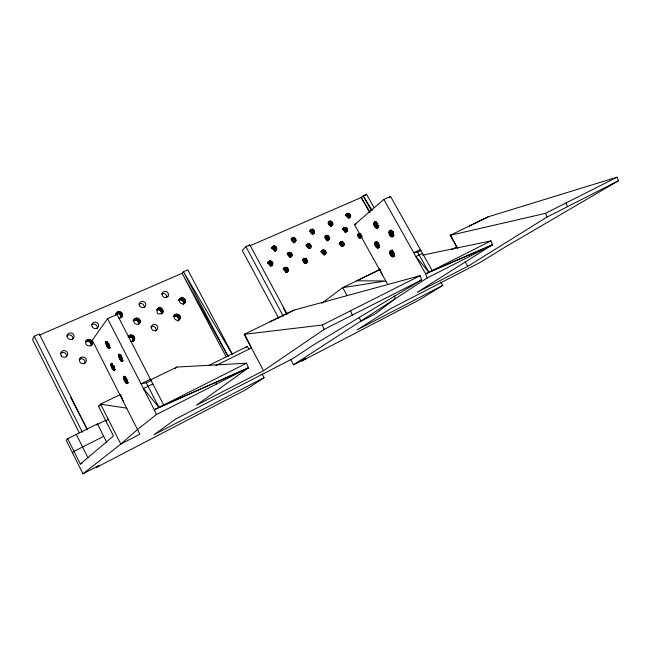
<?xml version="1.0" encoding="UTF-8"?>
<svg xmlns="http://www.w3.org/2000/svg" width="651" height="651" viewBox="0 0 651 651"><rect width="100%" height="100%" fill="white"/><g stroke="black" fill="none" stroke-linecap="round" stroke-linejoin="round"><path stroke-width="0.98" d="M373.755 223.993L374.699 222.129C377.165 222.308 378.874 226.019 377.466 228.037L375.456 227.614L373.861 224.766L373.755 223.993L376.213 222.87M374.691 243.783L375.627 241.993C378.028 242.237 379.753 245.85 378.361 247.836L376.368 247.356L374.797 244.54L374.691 243.783L377.116 242.644M391.3 230.129L389.51 230.893L389.949 230.69C392.455 230.869 394.254 234.661 392.765 236.704L392.325 236.899C389.819 236.695 388.037 232.936 389.51 230.893L391.161 230.129M392.032 250.187L390.266 250.96L390.698 250.781C393.139 251.017 394.962 254.704 393.473 256.722C390.283 257.536 387.744 250.7 391.894 250.187M345.681 215.066L347.089 213.74C345.095 215.684 348.814 219.249 350.482 216.848C351.809 214 347.211 211.811 345.836 214.871M344.135 244.768C341.108 234.905 337.015 250.472 344.135 244.768L342.239 246.355M342.402 229.128L343.818 227.834C341.799 229.795 345.559 233.4 347.235 230.959C348.578 228.094 343.98 225.897 342.564 228.932M329.406 238.6C326.403 228.704 322.188 244.296 329.406 238.6L326.957 240.756L329.463 238.046L327.014 240.203L329.373 237.46L326.924 239.625L325.362 237.859L327.803 235.686L325.882 238.152L328.332 235.979L326.338 238.567L328.788 236.394L326.688 239.072L329.137 236.899L326.924 239.625M332.816 224.278C329.829 214.488 325.663 229.86 332.816 224.278L330.366 226.499L332.873 223.724L330.423 225.954L332.783 223.155L330.326 225.384L328.234 223.464L330.675 221.226L328.43 222.902M324.19 255.094C328.722 253.288 323.441 247.25 321.041 251.522M314.555 232.374C311.56 222.439 307.231 238.071 314.555 232.374L312.773 234.026M307.37 261.678C304.334 251.522 299.908 267.618 307.37 261.678L305.596 263.224M307.296 244.223C305.148 246.265 309.07 249.96 310.804 247.413C312.244 244.532 307.549 242.221 306.116 245.305M290.305 257.454C294.724 255.697 289.768 249.414 287.205 253.8M295.904 240.65C292.901 230.568 288.401 246.46 295.904 240.65L294.179 242.286M286.562 272.427C291.038 270.523 285.748 264.501 283.331 268.765M275.039 251.164C279.474 249.195 274.161 243.181 271.825 247.518M268.936 261.442C266.65 263.557 270.743 267.358 272.541 264.705C274.12 261.637 268.993 259.334 267.659 262.711M179.709 298.996C177.275 302.601 183.964 306.173 185.38 301.934C186.503 297.58 179.912 296.262 178.52 300.331M178.097 320.935C180.034 318.095 175.851 314.441 173.28 316.703C175.013 311.268 183.216 315.621 179.375 319.633C176.445 322.229 172.002 317.346 175.054 314.775M185.047 302.642L183.232 304.627C185.136 301.804 181.002 298.215 178.447 300.428L180.229 298.41M163.035 312.008C159.186 298.028 151.764 320.471 163.035 312.008L161.334 313.961C162.213 311.406 159.21 308.867 156.81 309.998L158.478 308.021M134.773 318.746L133.227 320.683C135.563 318.648 139.583 321.301 138.517 324.255L140.095 322.343C141.381 317.948 134.521 316.435 133.186 320.642M128.255 337.112C130.729 335.9 133.805 338.528 132.885 341.148L130.273 341.238M133.04 341.287C137.939 338.007 130.281 331.709 128.133 337.08M115.569 314.295C117.929 312.268 121.973 314.921 120.907 317.891L122.38 315.93C124.04 311.015 114.983 310.022 115.976 315.296M86.843 340.18L85.566 342.027C87.975 339.903 92.222 342.589 91.042 345.673C96.128 341.637 87.283 336.25 85.403 342.044M138.679 324.344L140.095 322.343M70.666 397.411L87.405 429.733L39.304 334.036L34.21 336.241L32.55 339.57L79.332 432.899M134.22 319.348C131.876 322.684 137.499 326.452 139.729 323.075M121.021 317.973L122.38 315.93M91.091 345.827L92.361 343.85M86.249 340.807C83.727 344.298 89.651 348.13 91.962 344.615M271.866 247.73L273.925 245.988L271.719 248.161L275.096 246.151L273.428 248.625L274.576 250.741L276.789 248.576L275.072 250.627M267.895 262.687L269.945 260.986L267.756 263.094L271.125 261.149L269.473 263.557L270.621 265.689L272.834 263.598L271.125 265.6M86.306 341.572L87.584 339.716M87.144 341.319L88.43 339.464M88.031 341.287L89.325 339.431M88.91 341.474L90.204 339.627M89.708 341.865L91.01 340.017M293.666 242.262L295.88 239.495L293.577 241.676L295.644 238.925L293.349 241.114L295.285 238.404L292.991 240.601L294.822 237.989L292.527 240.178L291.42 239.723L294.285 237.688L292.527 240.178L293.666 242.262L295.961 240.081L293.601 242.831M90.383 342.442L91.685 340.595M163.694 404.995L117.082 314.474L107.57 318.656L92.271 340.229L139.859 434.233L120.809 444.088L82.946 473.822L66.207 440.263L67.704 438.693L97.455 423.931L106.862 442.582M90.871 343.167L92.182 341.327M80.578 357.79L79.332 359.539L81.334 357.326A3.475 3.336 13.8 0 1 86.331 360.345A3.475 3.336 13.8 0 1 81.456 363.38A3.475 3.336 13.8 0 1 80.578 357.79L81.334 357.326M91.164 343.98L92.475 342.149M91.221 344.835L92.532 343.004M287.628 254.419L290.484 252.45L288.743 254.875L287.628 254.419L289.907 252.295L287.766 253.89M115.487 314.238L117.009 312.309M116.277 313.863L117.725 311.878M117.09 313.627L118.539 311.634M117.945 313.603L119.402 311.617M310.022 231.512L312.952 229.453L311.105 231.968L310.022 231.512L312.382 229.29L310.193 230.95M118.791 313.798L120.256 311.813M119.564 314.189L121.029 312.203M283.771 269.343L286.635 267.439L284.894 269.799L283.771 269.343L286.049 267.284L283.193 269.343M120.223 314.759L121.688 312.781M120.704 315.466L122.176 313.489M120.996 316.256L122.469 314.287M121.062 317.086L122.534 315.117M306.466 245.948L309.396 243.954L307.557 246.404L306.466 245.948L308.826 243.8L306.629 245.411M328.234 223.464L331.229 221.389L329.3 223.92L331.741 221.682L329.748 224.326L332.197 222.097L330.098 224.831L332.547 222.601L330.326 225.384M302.813 260.62L305.742 258.691L303.919 261.075L302.813 260.62L305.173 258.537L302.975 260.099M274.576 250.741L276.708 247.982L274.486 250.147L276.472 247.404L274.258 249.569L276.114 246.884L273.9 249.048L275.642 246.452L273.428 248.625L272.305 248.169L274.51 245.988L271.719 248.161M360.117 238.185L361.72 237.086C358.839 240.61 355.584 232.456 360.312 233.733L358.237 236.175L357.733 235.882L360.312 233.733L357.969 235.231M346.031 215.603L349.082 213.512L347.081 216.059L346.031 215.603L348.537 213.349L346.259 215.033M270.621 265.689L272.753 262.988L270.539 265.087L272.517 262.41L270.311 264.501L272.151 261.881L269.945 263.98L271.679 261.45L269.473 263.557L268.342 263.094L270.539 260.994L267.756 263.094M321.334 252.14L324.328 250.187L322.416 252.596L321.334 252.14L323.767 250.033L321.521 251.611M133.927 320.243L135.473 318.306M134.724 320.007L136.279 318.07M135.571 319.983L137.133 318.046M322.253 250.464C320.382 252.295 323.368 255.753 325.419 254.053M342.768 229.624L345.827 227.59L343.834 230.072L342.768 229.624L345.282 227.427L342.996 229.071M136.409 320.178L137.971 318.233M137.182 320.552L138.753 318.624M137.833 321.122L139.404 319.193M138.313 321.822L139.892 319.893M138.606 322.611L140.185 320.691M312.236 234.018L314.523 231.235L312.146 233.44L312.236 234.018L314.612 231.821L312.789 233.888M348.098 217.499L350.393 214.708L347.87 216.954L348.098 217.499L350.62 215.253L348.195 218.061M138.671 323.449L140.25 321.529M284.471 267.74C282.469 269.628 285.586 273.192 287.709 271.41L286.416 272.484M339.464 243.84L342.532 241.863L340.538 244.288L339.464 243.84L341.978 241.708L339.684 243.303M128.768 336.494L129.785 335.265M129.069 336.86L130.599 335.013M288.344 252.734C286.359 254.606 289.483 258.138 291.575 256.372M129.923 336.836L131.461 334.988M130.77 337.023L132.308 335.175M131.543 337.413L133.089 335.566M308.696 248.479L310.983 245.752L308.607 247.901L308.696 248.479L311.072 246.347L309.241 248.373M360.288 234.661L358.685 236.573L359.36 238.193L361.948 236.053L359.97 238.063M132.202 337.983L133.748 336.144M156.688 309.762L157.794 308.444M132.682 338.699L134.228 336.86M360.711 235.092L359.035 237.07L360.971 235.467M157.591 309.77L159.267 307.793M132.967 339.496L134.521 337.666M158.421 309.746L160.097 307.768M133.04 340.335L134.594 338.512M159.235 309.933L160.927 307.964M134.44 339.334L132.885 341.148L134.073 340.074M160 310.315L161.692 308.338M305.059 263.175L307.345 260.506L304.969 262.581L305.059 263.175L307.435 261.1L305.604 263.085M160.634 310.877L162.335 308.908M161.114 311.569L162.815 309.599M161.407 312.342L163.1 310.381M161.481 313.155L163.181 311.202M161.554 314.026L162.685 312.724M361.028 235.605L359.262 237.623L361.207 236.02M323.555 254.663L325.915 251.986L323.466 254.077L323.555 254.663L326.005 252.572L324.125 254.557M344.949 232.098L347.382 229.347L344.859 231.528L344.949 232.098L347.471 229.917L345.543 231.959M179.106 300.013L180.897 297.995M179.871 299.785L181.662 297.776M180.677 299.769L182.475 297.759M181.483 299.965L183.281 297.946M182.231 300.339L184.038 298.329M182.858 300.892L184.672 298.882M341.661 246.33L344.086 243.637L341.572 245.752L341.661 246.33L344.184 244.215L342.255 246.216M183.322 301.584L185.136 299.582M183.615 302.349L185.429 300.347M183.696 303.146L185.511 301.153M183.566 303.927L185.38 301.934M173.955 316.28L175.721 314.352M174.72 316.044L176.502 314.116M359.36 238.193L361.232 236.158M175.542 316.02L177.324 314.091M348.79 217.906L350.718 215.823L348.822 217.499M122.006 316.663L119.922 317.94L118.197 317.778M176.34 316.223L178.13 314.295M177.088 316.606L178.879 314.677M177.723 317.159L179.521 315.239M178.203 317.851L180.001 315.93M287.278 314.36L249.854 244.906L245.891 246.623L242.294 250.456L278.718 318.258M178.488 318.624L180.286 316.712M178.569 319.438L180.368 317.525M178.439 320.227L180.237 318.323M248.82 245.997L249.854 244.906M178.179 320.894L179.896 319.039M67.704 438.693L80.358 464.041L113.477 435.975L98.488 406.346L100.588 404.149L119.515 394.945M271.646 247.722L272.924 246.428C270.906 248.3 274.038 251.831 276.146 250.09L274.909 251.245M271.736 247.762L273.387 246.135L272.053 247.372M272.883 248.324L275.096 246.151M275.056 250.773L276.724 249.154M275.397 250.749L276.504 249.667L275.17 250.765M97.455 423.931L96.421 424.932L105.478 420.432M291.469 238.762L292.608 237.664L291.241 238.901M291.428 239.169L293.137 237.517L291.03 239.275M291.42 239.723L293.707 237.525L291.567 239.169M267.943 262.548L269.4 261.141L268.074 262.345M291.99 239.885L294.285 237.688M268.928 263.256L271.125 261.149M294.537 242.245L295.692 241.155L294.301 242.27M294.203 242.652L295.351 241.57L294.04 242.742M72.464 452.811L74.019 451.346L103.721 436.349M105.967 421.132L108.147 419.073M270.556 266.267L272.761 264.184M271.068 266.096L272.541 264.705L271.215 265.746M310.128 230.527L311.308 229.421L309.909 230.674M310.055 230.942L311.829 229.282L310.389 230.462M310.584 231.666L312.952 229.453M287.661 253.499L288.8 252.442L287.433 253.654M287.62 253.882L289.329 252.287L287.221 253.996M288.198 254.582L290.484 252.45M313.164 233.978L314.352 232.871L312.903 234.01M292.112 255.444L289.817 257.552L289.801 256.388L288.743 254.875L291.03 252.751L289.207 255.298L291.493 253.174L289.565 255.819L291.86 253.695L289.801 256.388L292.096 254.272L289.882 256.982L292.177 254.866L289.817 257.552L291.9 255.957M328.397 222.471L329.618 221.356L328.185 222.609M328.291 222.894L330.122 221.218L328.649 222.406M328.779 223.627L331.229 221.389M306.556 245.012L307.736 243.938L306.336 245.158M306.491 245.411L308.265 243.791L306.1 245.517M307.028 246.111L309.396 243.954M283.795 268.464L284.926 267.439L283.559 268.619M283.763 268.822L285.472 267.284L283.356 268.944M330.789 226.434L332.628 224.766L330.366 226.499M365.081 195.642L366.57 194.291L374.016 207.604M284.349 269.498L286.635 267.439M175.257 368.409L176.942 367.05L246.558 363.209L248.47 367.815L196.39 405.231L263.533 370.712L324.125 329.406L421.71 279.865L420.066 275.715L294.097 310.096L269.97 321.822M346.251 214.594L347.504 213.471L346.047 214.732M346.12 215.025L348 213.333L345.754 215.131M309.225 248.511L311.007 246.908M309.616 248.487L310.804 247.413L309.355 248.503M346.568 215.766L349.082 213.512M324.963 236.744L326.184 235.662M325.476 236.606L326.688 235.516L325.215 236.679M325.419 237.159L327.241 235.524L325.004 237.151M288.271 270.458L285.976 272.5L285.96 271.321L284.894 269.799L287.181 267.74L285.366 270.222L287.652 268.163L285.732 270.743L288.019 268.692L285.96 271.321L288.255 269.27L286.049 271.923L288.336 269.872L285.976 272.5L288.059 270.979L286.334 272.509M349.408 217.483L350.669 216.36M349.221 217.963L350.482 216.848L348.92 218.02M302.894 259.733L304.074 258.683M302.837 260.099L304.603 258.537L303.163 259.651M303.382 260.774L305.742 258.691M327.372 240.715L329.211 239.096L326.957 240.756M342.987 228.656L344.241 227.557L342.776 228.794M342.857 229.062L344.737 227.419L342.483 229.168M343.321 229.779L345.827 227.59M305.978 263.224L307.166 262.19L305.718 263.224M321.48 251.229L322.693 250.179L321.26 251.376M321.382 251.611L323.213 250.033L321 251.725M321.895 252.295L324.328 250.187M345.535 232.098L347.422 230.462M345.974 232.041L347.235 230.959L345.681 232.081M387.744 284.479L354.559 224.693L383.838 199.442L390.543 196.48L432.199 270.556M330.879 226.377L332.303 225.165M389.029 197.774L390.543 196.48M324.108 254.704L325.948 253.133M324.524 254.687L325.744 253.638L324.247 254.696M339.244 243.197L340.921 241.846L339.456 243.051M339.545 243.303L341.425 241.7L339.171 243.409M340.017 243.995L342.532 241.863M342.678 246.322L343.94 245.272L342.385 246.347M357.448 234.783L358.734 233.709M357.944 234.645L359.23 233.563L357.7 234.71M357.83 235.19L359.767 233.579L357.432 235.182M360.174 234.563L358.237 236.175L358.685 236.573L361.272 234.433M327.469 240.675L328.885 239.503M359.962 238.201L361.907 236.598M360.426 238.16L361.72 237.086M152.83 383.903L143.432 388.517L158.934 407.396L248.47 367.815L156.378 414.565L137.695 429.351L120.809 444.088L100.588 404.149L126.912 408.201M245.329 348.016L247.445 346.365L248.869 349.05M321.7 303.317L342.727 287.636L379.899 269.53M324.808 237.705L327.803 235.686M262.15 374.073L264.054 377.653L245.85 389.705L96.6 467.328L99.042 465.457L82.946 473.822M422.548 255.143L490.96 240.886L492.465 244.792L427.211 277.961L293.536 364.82L290.712 359.555M393.473 252.97L390.413 254.915L394.473 252.97M393.888 253.711L390.877 255.623L394.124 254.061M422.499 253.32L415.899 256.575L428.854 272.24L492.465 244.792L417.283 292.283L467.76 266.316L546.954 217.1L618.45 180.758L617.115 177.178L488.266 216.791L469.428 225.962L469.892 225.734M393.171 252.181L390.047 254.142L393.294 252.58M378.443 244.198L375.391 246.094L378.622 244.581M393.961 254.622L391.406 256.209L393.839 255.037M393.546 232.537L389.664 234.946L393.774 233.025M393.188 233.766L390.128 235.654L393.424 234.116M379.273 244.654L375.847 246.786L379.077 245.272M440.76 281.94L442.729 285.447L418.91 300.103L301.722 361.077L305.994 358.335L293.536 364.82M378.923 242.945L375.033 245.329L378.264 243.816M126.286 379.891L124.544 380.949C133.162 391.78 120.036 366.106 124.544 380.949L127.279 379.639M393.253 231.732L389.29 234.157L392.586 232.619M377.556 224.465L374.471 226.345L377.743 224.847M127.62 380.249L125.033 381.828L126.855 380.949M378.906 245.809L376.368 247.356L379.59 245.842M377.531 225.458L374.927 227.036L378.198 225.547M393.261 234.669L390.673 236.24L393.139 235.084M393.009 251.4L389.803 253.337L393.058 251.782M126.506 378.581L124.113 380.021L126.847 378.711M377.255 223.675L374.105 225.563L378.19 223.7M394.612 255.55L391.967 256.632L394.514 255.111M114.397 366.472L111.826 368.01C120.142 378.5 107.325 353.379 111.826 368.01L114.519 366.741M127.27 381.559L125.545 382.585L127.368 381.706M122.038 357.521L119.621 358.953C128.312 369.719 115.032 343.752 119.621 358.953L122.152 357.781M114.006 367.848L112.297 368.865L114.096 368.018M377.971 242.652L374.797 244.54L378.028 243.026M122.51 358.416L120.118 359.84L122.648 358.66M378.89 225.571L375.456 227.614L378.719 226.117M392.293 231.422L389.046 233.343L393.163 231.43M113.998 365.561L111.394 367.099L113.201 366.253M121.615 356.577L119.182 358.009L121.713 356.838M126.188 377.67L123.763 379.094L125.586 378.223M618.45 180.758L505.086 247.111L480.088 262.475L390.641 308.664L357.082 329.886L442.729 285.447M109.425 344.729L106.813 346.251C115.194 356.683 102.231 331.278 106.813 346.251L108.644 345.421M114.495 368.604L112.794 369.597L114.592 368.751M377.084 222.886L373.861 224.766L377.132 223.277M379.533 246.713L376.913 247.771L379.443 246.29M122.388 359.58L120.638 360.597L122.323 359.808M393.92 235.589L391.243 236.663L393.814 235.157M109.026 346.112L107.293 347.113L110.035 345.86M108.782 343.94L106.382 345.331L109.124 344.078M112.81 365.17L111.052 366.188L112.851 365.341M127.783 382.446L126.05 383.17L127.767 382.178M121.298 355.649L118.832 357.065L121.363 355.894M109.523 346.869L107.789 347.854L109.62 347.016M378.662 226.971L376.009 228.021L378.573 226.564M108.457 343.028L106.023 344.395L108.774 343.15M114.991 369.467L113.274 370.167L114.983 369.207M122.909 360.459L121.143 361.183L122.893 360.198M110.027 347.715L108.278 348.415L110.011 347.471M264.054 377.653L154.01 434.705L175.941 418.87L293.023 358.465L312.7 345.437L421.71 279.865L419.749 280.394M80.358 464.041L82.067 463.162M246.558 363.209L154.311 409.723L156.378 414.565M263.533 370.712L244.215 334.345L322.335 324.995L420.066 275.715M490.96 240.886L425.608 273.884L427.211 277.961M457.751 248.69L450.167 235.336L545.522 213.333L617.115 177.178M451.314 249.626L456.75 246.924L450.63 235.117L451.916 238.412M215.896 365.577L251.432 347.943L244.564 334.175L246.127 337.95M208.45 365.642L247.445 346.365M150.438 379.24L141.015 383.813L146.312 382.837L151.081 380.518M420.367 249.512L413.743 252.734L417.592 252.189L420.945 250.554M98.488 406.346L100.287 405.475M450.167 235.336L488.266 216.791M150.121 380.062L176.942 367.05M244.215 334.345L294.097 310.096M380.135 269.433L356.748 280.809L385.807 280.98L342.727 287.636L347.089 295.578M394.148 256.087L392.529 256.868L394.278 256.095M126.05 383.17L127.873 382.292M128.32 382.674L126.497 383.553L128.231 382.78M391.967 256.632L394.408 255.461M392.187 250.725L389.754 251.896L392.52 250.847M389.705 252.572L392.952 251.017M125.236 376.636L123.405 377.507L125.252 376.783M123.519 378.239L125.35 377.368M392.382 250.179L389.941 251.343L392.651 250.244M377.946 248.023L379.557 247.258M113.274 370.167L115.081 369.32M376.913 247.771L379.33 246.631M379.061 247.234L377.45 247.998L379.183 247.242M391.243 236.663L393.709 235.507M393.448 236.11L391.804 236.883L393.578 236.118M112.493 363.771L110.686 364.609L112.517 363.917M110.808 365.341L112.615 364.495M121.143 361.183L122.827 360.394M376.522 241.806L374.903 242.563L376.701 241.855M377.149 241.977L374.732 243.108L377.482 242.099M118.58 356.187L121.119 355.007M390.836 230.527L389.184 231.292L391.015 230.576M391.463 230.714L388.989 231.862L391.796 230.845M388.948 232.562L392.236 231.024M120.15 354.649L118.466 355.43L120.345 354.714M376.009 228.021L378.459 226.898M378.182 227.484L376.547 228.232L378.312 227.484M108.278 348.415L110.109 347.577M375.92 221.584L374.284 222.333L376.066 221.592M375.611 221.983L373.975 222.732L375.798 222.04M376.254 222.178L373.796 223.293L376.587 222.316M107.488 341.368L105.657 342.198L107.488 341.482M107.488 341.946L105.649 342.776L107.513 342.092M105.779 343.533L107.61 342.695M354.559 224.693L356.146 223.977M248.47 367.815L154.311 409.723L107.57 318.656M250.155 245.736L361.24 197.497L363.144 195.78L366.57 194.291M378.141 270.393L378.573 270.206M492.465 244.792L425.608 273.884L383.838 199.442M39.508 335.062L182.117 273.298L183.444 271.703L187.765 269.831L232.383 354.323M372.152 210.403L363.144 195.78L371.493 210.729M370.069 212.291L361.24 197.497L369.654 212.568M232.261 354.404L183.444 271.703L228.143 356.455M283.429 308.305L286.44 313.603M465.253 261.905L467.76 266.316M417.592 252.189L428.854 272.24M394.05 295.839L395.507 298.459L375.041 314.018L361.126 321.179L359.189 317.647M228.086 356.471L182.117 273.298L226.1 356.756M245.891 246.623L283.356 316.272M146.312 382.837L158.934 407.396M34.21 336.241L82.376 432.231M76.289 434.429L88.015 457.84M379.435 268.627L382.479 274.982M120.443 394.4L123.218 400.943M215.733 382.381L216.441 384.074M322.335 324.995L324.125 329.406M350.531 310.779L352.281 315.117M469.086 254.964L469.64 256.396M545.522 213.333L546.954 217.1M566.044 202.974L567.444 206.684M161.472 294.097A3.231 2.995 35.3 0 1 166.623 297.621M66.597 336.201A3.458 3.279 13 0 1 72.717 339.244M91.71 324.784A3.393 3.206 20.1 0 1 97.137 328.421M138.818 304.066A3.279 3.068 31.4 0 1 144.066 307.622M150.715 326.997A3.279 3.092 35.4 0 1 155.613 331.278M80.081 359.075A3.45 3.32 13.1 0 1 84.866 363.209M60.161 353.77A3.491 3.328 8.8 0 1 66.345 356.821M313.481 229.746L311.56 232.383L312.146 233.44L314.295 230.674L311.919 232.887L313.937 230.169L311.56 232.383L311.105 231.968L313.481 229.746M309.925 244.255L308.021 246.819L308.607 247.901L310.747 245.183L308.379 247.331L310.389 244.678L308.021 246.819L307.557 246.404L309.925 244.255M306.279 258.992L304.383 261.49L304.969 262.581L307.109 259.928L304.741 262.011L306.751 259.415L304.383 261.49L303.919 261.075L306.279 258.992M349.595 213.805L347.528 216.466L347.87 216.954L350.043 214.212L347.528 216.466L347.081 216.059L349.595 213.805M324.857 250.489L322.872 253.011L323.466 254.077L325.679 251.416L323.23 253.516L325.321 250.904L322.872 253.011L322.416 252.596L324.857 250.489M346.348 227.883L344.281 230.478L344.859 231.528L347.146 228.794L344.631 230.975L346.796 228.289L344.281 230.478L343.834 230.072L346.348 227.883M343.053 242.164L340.986 244.695L341.572 245.752L343.858 243.075L341.336 245.199L343.5 242.571L340.986 244.695L340.538 244.288L343.053 242.164M168.007 296.286L166.802 297.287A3.255 3.011 35.4 0 1 162.172 294.659A3.255 3.011 35.4 0 1 165.972 291.485A3.255 3.011 35.4 0 1 168.007 296.286M73.514 338.129L72.163 339.228A3.483 3.296 13.5 0 1 67.175 336.494A3.483 3.296 13.5 0 1 71.464 333.027A3.483 3.296 13.5 0 1 73.514 338.129M92.214 326.712A3.418 3.222 20.5 0 0 98.081 327.258A3.418 3.222 20.5 0 0 95.453 322.131A3.418 3.222 20.5 0 0 92.214 326.712M139.688 305.775A3.304 3.084 31.6 0 0 145.303 306.344A3.304 3.084 31.6 0 0 142.707 301.372A3.304 3.084 31.6 0 0 139.688 305.775M151.398 328.088A3.304 3.109 35.7 0 0 156.753 330.016A3.304 3.109 35.7 0 0 155.516 324.589A3.304 3.109 35.7 0 0 151.398 328.088M61.544 356.064A3.515 3.353 9.4 0 0 67.509 355.039A3.515 3.353 9.4 0 0 63.521 350.596A3.515 3.353 9.4 0 0 61.544 356.064"/></g></svg>
